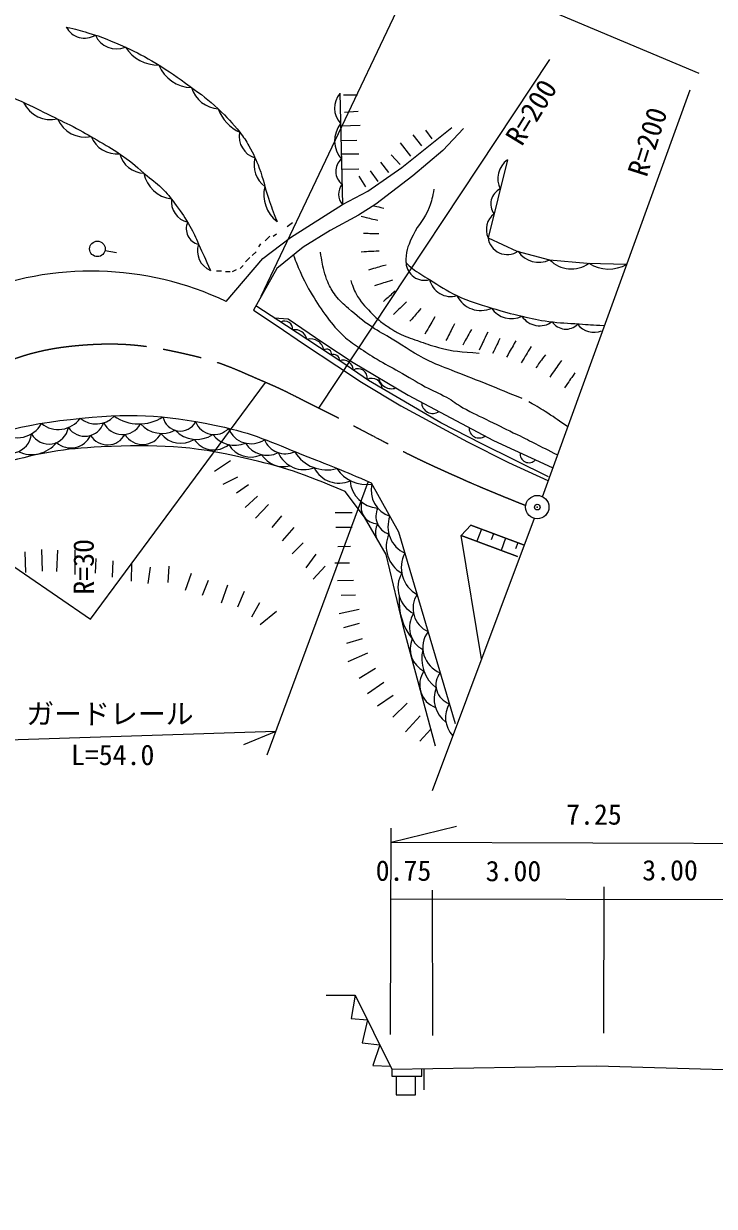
# Model space of a CAD drawing. Units: millimetres, scale not verified. Extents: x -29782206 to 30217794, y -29715299 to 30284701.
# Drawn here: x 215644 to 277552, y 223152 to 329191 of the extents above; entities that cross this region are included whole.
import ezdxf
from ezdxf.enums import TextEntityAlignment as Align

# ---------------------------------------------------------------- set-up
doc = ezdxf.new("R2010")
doc.units = ezdxf.units.MM
doc.header["$LTSCALE"] = 1000
doc.header["$PDMODE"] = 32
doc.header["$PDSIZE"] = 500
doc.linetypes.add('CHAIN', pattern=[18.5, 12, -1.5, 3.5, -1.5])
doc.layers.add('M-BMK', color=2, linetype='CHAIN', lineweight=13)
doc.layers.add('M-WORK', color=1, linetype='Continuous', lineweight=13)
doc.layers.add('M-OTRS', color=6, linetype='Continuous')
doc.styles.add('ＭＳ ゴシック', font='')
doc.styles.get('ＭＳ ゴシック').set_extended_font_data('MS Gothic')

msp = doc.modelspace()

# ---------------------------------------------------------------- linework, layer by layer
at = {"layer": 'M-BMK'}
msp.add_open_spline([(260641, 285972), (256940, 287458), (255931, 287895), (252962, 289240), (248638, 291199), (246365, 292606), (242106, 294704), (240243, 295622), (239233, 296212), (237321, 297025), (234978, 298022), (233690, 298712), (231215, 299310), (227116, 300301), (224666, 300681), (220466, 300310), (215962, 299912), (213512, 298723), (209467, 296703), (205670, 294808), (204092, 292818), (200897, 290026), (199312, 288641), (198577, 287698), (196996, 286309), (194141, 283801), (192593, 282278), (189363, 280277), (185560, 277921), (183732, 277396), (178835, 275768)], degree=3, knots=[0, 0, 0, 0, 1, 1, 1, 2, 2, 2, 3, 3, 3, 4, 4, 4, 5, 5, 5, 6, 6, 6, 7, 7, 7, 8, 8, 8, 9, 9, 9, 10, 10, 10, 10], dxfattribs=at)
at = {"layer": 'M-OTRS'}
msp.add_point((261681, 285845), dxfattribs=at)
at = {"layer": 'M-WORK'}
for p, q in [((236945, 304759), (252107, 336735)), ((251378, 335197), (276158, 324737)), ((242106, 294704), (262812, 325980)), ((243993, 322948), (244227, 312973)), ((244319, 322795), (245575, 322816)), ((262159, 286777), (275375, 323244)), ((244404, 321257), (245624, 321335)), ((244061, 320043), (245814, 320079)), ((250532, 319212), (251315, 318238)), ((251654, 319649), (252239, 318852)), ((244092, 318724), (245497, 318732)), ((249389, 318520), (250328, 317314)), ((244120, 317526), (245689, 317533)), ((248592, 317434), (249396, 316559)), ((244153, 316157), (245682, 316164)), ((246688, 316009), (247400, 315043)), ((247626, 316771), (248338, 315854)), ((245693, 315530), (246293, 314549)), ((239264, 311000), (239736, 311367)), ((237296, 309723), (237712, 310147)), ((238001, 310140), (238298, 310337)), ((222938, 308862), (223979, 308669)), ((236125, 308418), (236485, 308729)), ((236717, 309187), (236894, 309455)), ((235525, 307840), (235920, 308228)), ((232937, 307022), (233374, 307015)), ((233741, 306972), (234143, 306980)), ((234369, 306958), (234735, 307163)), ((235046, 307233), (235328, 307494)), ((234188, 289988), (232760, 289051)), ((234823, 288544), (233506, 287861)), ((235791, 287829), (234712, 287083)), ((237477, 263638), (246567, 288167)), ((236601, 286814), (235490, 285798)), ((237600, 286068), (236410, 284846)), ((243552, 285362), (245097, 285372)), ((238759, 285052), (237886, 284020)), ((261403, 284834), (252263, 260410)), ((255731, 284212), (260445, 282450)), ((239854, 284004), (238807, 282830)), ((243616, 284039), (245076, 284039)), ((256693, 272248), (254850, 283307)), ((254850, 283307), (259921, 281403)), ((259921, 281403), (254850, 283307)), ((256668, 283862), (256262, 282777)), ((257753, 283456), (257550, 282914)), ((240693, 282629), (239699, 281648)), ((243806, 282325), (244928, 282346)), ((258838, 283051), (258431, 281963)), ((259926, 282644), (259723, 282100)), ((215745, 281824), (215808, 279994)), ((217258, 282036), (217289, 280100)), ((218675, 281983), (218591, 280068)), ((220241, 282015), (220231, 279803)), ((222104, 281232), (222051, 279920)), ((223638, 281031), (223564, 279560)), ((241829, 281613), (240940, 280407)), ((225319, 279202), (225351, 280832)), ((226800, 279001), (227022, 280461)), ((228588, 279075), (228683, 280556)), ((242676, 280562), (241582, 279377)), ((243531, 280844), (244843, 280844)), ((230165, 278387), (230683, 279911)), ((231667, 277943), (232207, 279297)), ((243785, 279267), (245214, 279289)), ((233381, 277255), (233953, 278864)), ((234831, 276896), (235445, 278313)), ((244089, 277958), (245380, 277969)), ((236090, 276007), (236809, 277298)), ((236852, 275308), (238301, 276525)), ((243931, 276318), (245729, 276709)), ((244333, 275048), (245751, 275429)), ((244621, 273660), (246028, 274072)), ((244738, 271988), (246483, 272781)), ((245711, 270517), (247182, 271416)), ((246473, 269120), (247933, 270136)), ((248779, 268951), (247372, 267988)), ((250017, 268253), (248737, 267004)), ((251192, 267142), (249859, 265682)), ((238254, 265736), (209781, 264819)), ((238254, 265736), (235336, 264520)), ((251160, 264853), (252148, 265949)), ((248525, 238562), (248597, 257060)), ((248592, 255800), (254445, 257232)), ((252268, 251504), (252304, 238469)), ((267659, 251789), (267623, 238684)), ((248572, 250718), (284691, 250647)), ((251524, 235498), (251524, 233596))]:
    msp.add_line(p, q, dxfattribs=at)
for points in [[(233799, 304288), (237070, 308143), (239561, 310006), (244227, 312973), (246497, 314164), (249528, 316290), (254036, 319877)], [(255067, 319798), (253209, 317818), (250521, 315560), (247216, 312995), (245662, 312005), (243112, 310651), (240710, 309159), (238340, 307233), (236243, 303514), (238264, 302160), (240814, 300414), (243713, 298510), (245925, 297048), (249459, 294911), (255426, 291694), (259098, 289843), (262632, 288234)], [(259006, 316973), (257268, 309997), (259863, 308807), (262791, 308021), (266148, 307712), (269717, 307631)], [(262695, 288573), (256717, 291504), (253046, 293408), (246560, 297207), (244063, 298910), (239195, 302106), (236454, 303888)], [(238095, 302822), (239361, 302731), (242461, 300594), (245180, 298806), (250094, 295890), (257765, 291817), (263024, 289404)], [(200897, 290026), (221635, 275789), (237321, 297025)], [(246790, 288034), (249254, 283642), (254325, 266430)], [(252562, 264414), (249786, 274710), (248136, 281598), (246206, 284932), (244471, 287249)], [(260445, 282450), (255731, 284212), (254850, 283307)], [(248592, 255800), (284729, 255693), (280886, 256764)], [(242754, 242097), (245357, 242076), (248654, 235452), (267021, 235750), (284596, 235243), (284596, 235990), (287689, 236027), (290136, 228048)], [(245357, 242076), (244996, 240003), (246449, 239883)], [(246449, 239883), (245980, 237802), (247570, 237629), (246954, 235771), (248526, 235710)], [(248654, 235452), (248654, 234817), (251330, 234817), (251330, 235496)], [(249044, 234817), (249044, 233156), (250780, 233156), (250780, 234817)]]:
    msp.add_lwpolyline(points, dxfattribs=at)
for centre, radius in [((217794, 284701), 30000000), ((222255, 308997), 696), ((261681, 285845), 1048)]:
    msp.add_circle(centre, radius, dxfattribs=at)
for centre, radius, start, end in [((221094, 329707), 1823, 206.90855, 302.44642), ((223972, 328995), 2072, 203.50173, 292.30935), ((227690, 328969), 3488, 212.8197, 271.22024), ((230807, 326749), 3296, 202.61526, 267.94973), ((233306, 324281), 2745, 197.51019, 265.4931), ((245526, 321617), 2018, 139.4047, 223.28856), ((218059, 323238), 2656, 204.63531, 283.62545), ((236526, 322770), 3647, 199.62921, 245.54873), ((221138, 321676), 2657, 202.56164, 281.96563), ((237006, 319092), 2044, 169.65087, 252.01763), ((246013, 318686), 2494, 141.65359, 221.03968), ((224021, 320012), 2513, 201.86771, 275.37509), ((226477, 318071), 2290, 194.18051, 268.81819), ((238731, 316521), 2437, 165.11186, 232.7551), ((245049, 315942), 1437, 129.66034, 233.03293), ((260197, 315294), 2058, 125.35323, 206.66632), ((229182, 316270), 2796, 190.05781, 264.02087), ((240205, 313858), 3037, 166.23514, 232.4493), ((245273, 313909), 1403, 140.87656, 221.81671), ((258985, 313034), 1477, 115.13797, 216.88158), ((230829, 313270), 1951, 173.55736, 255.70331), ((258909, 310730), 1797, 127.9608, 204.05875), ((231632, 310786), 1415, 155.18672, 257.18753), ((258993, 310225), 1740, 187.50847, 303.88222), ((233096, 308804), 1877, 160.8047, 247.69164), ((261807, 310002), 2212, 213.54038, 296.4229), ((251569, 307831), 1651, 183.44761, 286.17367), ((264735, 309916), 2714, 224.26976, 305.56544), ((268077, 310401), 3219, 236.77257, 300.61626), ((221708, 278685), 28315, 64.7224, 112.41381), ((253931, 306677), 1950, 192.78415, 286.4576), ((256600, 305820), 2346, 205.60408, 295.08827), ((259373, 304935), 2193, 214.77393, 295.40985), ((239035, 301803), 722, 354.91567, 118.74983), ((261895, 303993), 1895, 213.26397, 306.11207), ((264244, 303280), 1479, 213.60798, 315.65302), ((266757, 303359), 1832, 217.38877, 292.0691), ((239938, 300601), 1152, 14.26211, 99.16635), ((241369, 299748), 1180, 7.96044, 105.46802), ((242812, 299602), 414, 341.79606, 131.6324), ((243439, 298998), 528, 357.31305, 116.11541), ((244264, 298088), 934, 2.98681, 108.56642), ((245624, 297430), 826, 350.21364, 121.18248), ((246853, 296472), 917, 1.65741, 116.88267), ((248626, 297657), 1194, 189.47046, 289.16439), ((252321, 295255), 1012, 180.60758, 303.45274), ((218754, 295199), 2399, 230.91223, 324.71163), ((222133, 295546), 2241, 230.64203, 316.13771), ((225987, 297245), 3947, 235.46578, 302.87358), ((229671, 294239), 1573, 191.33152, 331.92331), ((215096, 294511), 2446, 233.57712, 331.30201), ((217905, 293270), 1773, 208.90003, 350.42763), ((221129, 293978), 1784, 214.22247, 341.51997), ((224498, 294200), 1853, 205.13835, 330.92104), ((228040, 295054), 2602, 222.38512, 296.8959), ((231126, 294547), 2634, 223.53545, 303.6698), ((232726, 294134), 1785, 200.87774, 316.02888), ((236030, 293721), 2194, 202.38354, 303.04593), ((256463, 292943), 902, 177.23476, 306.82556), ((214447, 292600), 1915, 214.03302, 354.40176), ((216358, 293419), 2861, 245.19402, 321.47658), ((219881, 293084), 1936, 228.38151, 335.08366), ((223157, 293217), 1792, 211.96373, 331.50442), ((226318, 293301), 1843, 210.61201, 332.61215), ((229728, 293776), 2213, 216.72884, 302.99978), ((232692, 293071), 2101, 213.2014, 309.45646), ((234573, 293913), 2524, 218.11145, 292.5374), ((239111, 292668), 2042, 202.64552, 294.00848), ((235998, 292625), 2295, 210.83435, 294.93344), ((237453, 292710), 2221, 210.54879, 296.99917), ((240778, 291726), 2522, 203.23382, 291.35122), ((242834, 292572), 3391, 211.46399, 285.19145), ((260926, 290616), 791, 172.0221, 318.69108), ((238939, 291824), 2353, 212.96651, 284.20225), ((243893, 290420), 2431, 205.37607, 294.76013), ((246338, 290963), 3099, 212.46657, 279.71771), ((247514, 288364), 2608, 183.33706, 267.07593), ((249204, 287338), 2412, 166.32176, 252.26096), ((247380, 285852), 1498, 163.36705, 268.9427), ((248884, 285027), 1672, 154.00255, 252.55479), ((248995, 283599), 1808, 155.30274, 195.05773), ((250931, 284101), 2635, 159.10116, 245.14187), ((250883, 282312), 2740, 155.88487, 240.45347), ((252201, 280407), 2712, 151.26651, 241.56405), ((251824, 278629), 2635, 150.43566, 242.19853), ((254627, 277382), 5332, 175.1943, 218.7191), ((252834, 276780), 2290, 147.15092, 245.67963), ((252471, 275061), 2247, 146.61756, 242.52492), ((253855, 273265), 2429, 143.98463, 248.84593), ((252545, 273160), 2260, 156.88792, 243.1311), ((254613, 272251), 3282, 165.58154, 232.51382), ((253294, 269914), 2155, 145.21433, 249.71646), ((254375, 269900), 1778, 141.7755, 251.05506), ((255026, 268673), 2599, 158.00307, 233.74064), ((255852, 266981), 2398, 148.93122, 222.49881)]:
    msp.add_arc(centre, radius, start, end, dxfattribs=at)
for points, knots in [([(219468, 328882), (220389, 328680), (220659, 328603), (221410, 328380), (222755, 327980), (223474, 327645), (224758, 327078), (225867, 326589), (226461, 326251), (227504, 325634), (228745, 324899), (229400, 324420), (230562, 323565), (231581, 322816), (232180, 322422), (233091, 321545), (233891, 320773), (234323, 320319), (235016, 319450), (235376, 318998), (235555, 318724), (235842, 318222), (236267, 317479), (236459, 317034), (236762, 316233), (237153, 315203), (237230, 314578), (237587, 313535), (237869, 312714), (237969, 312442), (238355, 311451)], [0, 0, 0, 0, 1, 1, 1, 2, 2, 2, 3, 3, 3, 4, 4, 4, 5, 5, 5, 6, 6, 6, 7, 7, 7, 8, 8, 8, 9, 9, 9, 10, 10, 10, 10]), ([(198825, 315881), (199648, 316978), (199876, 317311), (200645, 318145), (201173, 318720), (201508, 319004), (202052, 319563), (202677, 320207), (202992, 320602), (203639, 321224), (204251, 321813), (204603, 322136), (205269, 322663), (205857, 323130), (206169, 323438), (206845, 323764), (207743, 324196), (208347, 324238), (209342, 324293), (209891, 324323), (210205, 324254), (210739, 324124), (211244, 324001), (211494, 323830), (211977, 323637), (213345, 323089), (214120, 322803), (215468, 322208), (216520, 321745), (217082, 321425), (218114, 320918), (218999, 320482), (219507, 320260), (220378, 319796), (221213, 319351), (221670, 319083), (222483, 318600), (223287, 318125), (223751, 317878), (224515, 317341), (225426, 316700), (225865, 316245), (226721, 315532), (227295, 315053), (227661, 314831), (228181, 314294), (228675, 313784), (228902, 313452), (229324, 312882), (229837, 312188), (230111, 311786), (230546, 311041), (230900, 310435), (231026, 310057), (231324, 309422), (231752, 308509), (231880, 308210), (232384, 307068)], [0, 0, 0, 0, 1, 1, 1, 2, 2, 2, 3, 3, 3, 4, 4, 4, 5, 5, 5, 6, 6, 6, 7, 7, 7, 8, 8, 8, 9, 9, 9, 10, 10, 10, 11, 11, 11, 12, 12, 12, 13, 13, 13, 14, 14, 14, 15, 15, 15, 16, 16, 16, 17, 17, 17, 18, 18, 18, 19, 19, 19, 19]), ([(252423, 314364), (252292, 313608), (252214, 313341), (251990, 312714), (251614, 311660), (251013, 311256), (250551, 310238), (250185, 309433), (249898, 308953), (249905, 308069), (249906, 307937), (249898, 307879), (249921, 307732)], [0, 0, 0, 0, 1, 1, 1, 2, 2, 2, 3, 3, 3, 4, 4, 4, 4]), ([(260333, 295571), (258859, 296177), (258485, 296331), (257297, 296809), (256142, 297273), (255489, 297518), (254334, 297983), (253406, 298357), (252867, 298525), (251964, 298957), (250620, 299600), (249963, 300140), (248684, 300903), (247967, 301331), (247548, 301542), (246853, 302004), (245981, 302583), (245530, 302968), (244748, 303665), (244274, 304087), (243976, 304304), (243605, 304818), (243283, 305265), (243126, 305536), (242896, 306035), (242729, 306398), (242688, 306624), (242579, 307009), (242394, 307661), (242373, 307907), (242251, 308712)], [0, 0, 0, 0, 1, 1, 1, 2, 2, 2, 3, 3, 3, 4, 4, 4, 5, 5, 5, 6, 6, 6, 7, 7, 7, 8, 8, 8, 9, 9, 9, 10, 10, 10, 10]), ([(239826, 308441), (240086, 307732), (240169, 307530), (240422, 306960), (240791, 306125), (241039, 305673), (241501, 304886), (241982, 304066), (242280, 303621), (242855, 302865), (243380, 302175), (243679, 301782), (244315, 301193), (244801, 300744), (245127, 300555), (245670, 300177), (246305, 299735), (246670, 299501), (247331, 299098), (248075, 298645), (248520, 298439), (249278, 298008), (250203, 297482), (250699, 297147), (251637, 296643), (252373, 296248), (252823, 296099), (253552, 295691), (254145, 295359), (254431, 295094), (255023, 294760), (255926, 294251), (256465, 294027), (257393, 293564), (258361, 293082), (258910, 292827), (259880, 292348), (261294, 291648), (261739, 291418), (263488, 290528)], [0, 0, 0, 0, 1, 1, 1, 2, 2, 2, 3, 3, 3, 4, 4, 4, 5, 5, 5, 6, 6, 6, 7, 7, 7, 8, 8, 8, 9, 9, 9, 10, 10, 10, 11, 11, 11, 12, 12, 12, 13, 13, 13, 13]), ([(249921, 307732), (250171, 307501), (250253, 307439), (250474, 307261), (251039, 306807), (251415, 306631), (252029, 306245), (252970, 305654), (253480, 305283), (254484, 304806), (255649, 304253), (256364, 304082), (257595, 303695), (258645, 303365), (259242, 303205), (260314, 302955), (261244, 302737), (261768, 302614), (262716, 302489), (263768, 302351), (264366, 302343), (265424, 302267), (266298, 302204), (266577, 302187), (267662, 302124)], [0, 0, 0, 0, 1, 1, 1, 2, 2, 2, 3, 3, 3, 4, 4, 4, 5, 5, 5, 6, 6, 6, 7, 7, 7, 8, 8, 8, 8]), ([(244967, 306157), (245181, 305496), (245280, 305256), (245581, 304728), (245988, 304015), (246361, 303707), (246935, 303120), (247148, 302903), (247267, 302779), (247507, 302591), (247850, 302322), (248052, 302184), (248417, 301946), (248738, 301736), (248908, 301598), (249253, 301427), (249892, 301111), (250286, 301016), (250956, 300771), (251675, 300508), (252079, 300359), (252818, 300158), (254211, 299778), (254779, 299786), (256479, 299650)], [0, 0, 0, 0, 1, 1, 1, 2, 2, 2, 3, 3, 3, 4, 4, 4, 5, 5, 5, 6, 6, 6, 7, 7, 7, 8, 8, 8, 8]), ([(264417, 293031), (263574, 293635), (263343, 293803), (262629, 294259), (261979, 294674), (261755, 294805), (260936, 295275)], [0, 0, 0, 0, 1, 1, 1, 2, 2, 2, 2]), ([(197778, 283303), (201585, 286616), (203157, 287812), (207117, 289856), (212083, 292419), (215303, 293276), (220865, 293819), (225845, 294306), (228764, 294081), (233649, 292998), (236668, 292329), (238228, 291471), (241113, 290355), (243347, 289491), (244081, 289191), (246790, 288034)], [0, 0, 0, 0, 1, 1, 1, 2, 2, 2, 3, 3, 3, 4, 4, 4, 5, 5, 5, 5]), ([(244471, 287249), (240497, 288916), (239066, 289404), (235449, 290241), (230542, 291378), (227625, 291462), (222593, 291241), (219162, 291091), (217231, 290721), (213916, 289825), (211332, 289126), (210069, 288195), (207655, 287039), (205873, 286187), (205290, 285896), (203131, 284778)], [0, 0, 0, 0, 1, 1, 1, 2, 2, 2, 3, 3, 3, 4, 4, 4, 5, 5, 5, 5])]:
    msp.add_open_spline(points, degree=3, knots=knots, dxfattribs=at)
for points in [[(247018, 312868), (247478, 312763), (247478, 312763), (247938, 312657)], [(245898, 311919), (246646, 311739), (246646, 311739), (247393, 311558)], [(246109, 310403), (246791, 310387), (246791, 310387), (247472, 310372)], [(245901, 308745), (246702, 308787), (246702, 308787), (247502, 308829)], [(246585, 307129), (247354, 307355), (247354, 307355), (248123, 307581)], [(248719, 306193), (247901, 305939), (247901, 305939), (247083, 305685)], [(248938, 305212), (248412, 304740), (248412, 304740), (247887, 304267)], [(249972, 304262), (249390, 303690), (249390, 303690), (248808, 303119)], [(251253, 303648), (250761, 303082), (250761, 303082), (250269, 302516)], [(252491, 302897), (252041, 302124), (252041, 302124), (251591, 301352)], [(254258, 302283), (253877, 301532), (253877, 301532), (253496, 300780)], [(255771, 301764), (255384, 301066), (255384, 301066), (254998, 300368)], [(257241, 301521), (256855, 300722), (256855, 300722), (256469, 299923)], [(258331, 300950), (257998, 300278), (257998, 300278), (257665, 299606)], [(259760, 300749), (259342, 300024), (259342, 300024), (258924, 299299)], [(261135, 300251), (260680, 299511), (260680, 299511), (260225, 298770)], [(262405, 299511), (261976, 298918), (261976, 298918), (261548, 298326)], [(263844, 298982), (263320, 298241), (263320, 298241), (262796, 297500)], [(265039, 297881), (264584, 297204), (264584, 297204), (264129, 296527)]]:
    msp.add_open_spline(points, degree=3, dxfattribs=at)

# ---------------------------------------------------------------- texts
at = {"layer": 'M-WORK', "style": 'ＭＳ ゴシック'}
for s, rotation, p in [('R=200', 58.556, (260764, 317831)), ('R=200', 72.443, (272012, 315189)), ('R=30', 90.279, (222499, 278002))]:
    msp.add_text(s, height=1833, rotation=rotation, dxfattribs=at).set_placement(p, align=Align.BOTTOM_LEFT)
for s, p in [('ガードレール', (215876, 265844)), ('L=54.0', (219881, 262166)), ('7.25', (264266, 256824)), ('0.75', (247197, 251789)), ('3.00', (257053, 251754)), ('3.00', (271087, 251825))]:
    msp.add_text(s, height=1833, dxfattribs=at).set_placement(p, align=Align.BOTTOM_LEFT)

doc.saveas('drawing.dxf')
